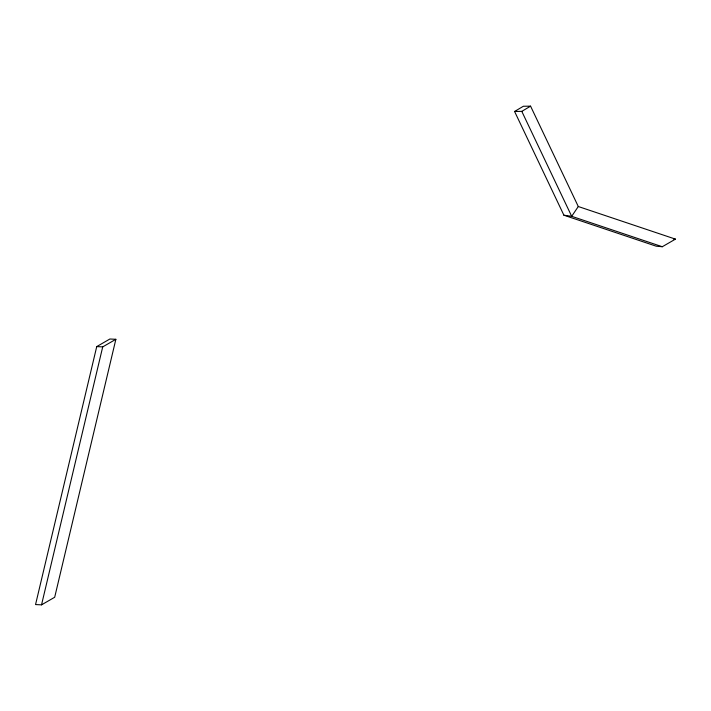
<?xml version="1.0" encoding="UTF-8"?>
<svg xmlns="http://www.w3.org/2000/svg" width="711" height="711" viewBox="0 0 711 711"><rect width="100%" height="100%" fill="white"/><g stroke="black" fill="none" stroke-linecap="round" stroke-linejoin="round"><path stroke-width="1.07" d="M96.732 346.595L35.55 604.563L41.531 604.848L54.685 597.258L115.866 339.298L109.885 339.005L96.732 346.595L102.713 346.888L115.866 339.298M41.531 604.848L102.713 346.888M578.292 206.519L571.688 216.313L563.903 215.211L514.586 111.476L523.358 106.259L530.566 106.152L578.292 206.519L675.45 239.127L662.297 246.726L656.244 246.202L563.903 215.211M514.586 111.476L521.794 111.369L530.566 106.152M673.433 238.958L675.45 239.127M662.297 246.726L571.688 216.313L521.794 111.369"/></g></svg>
